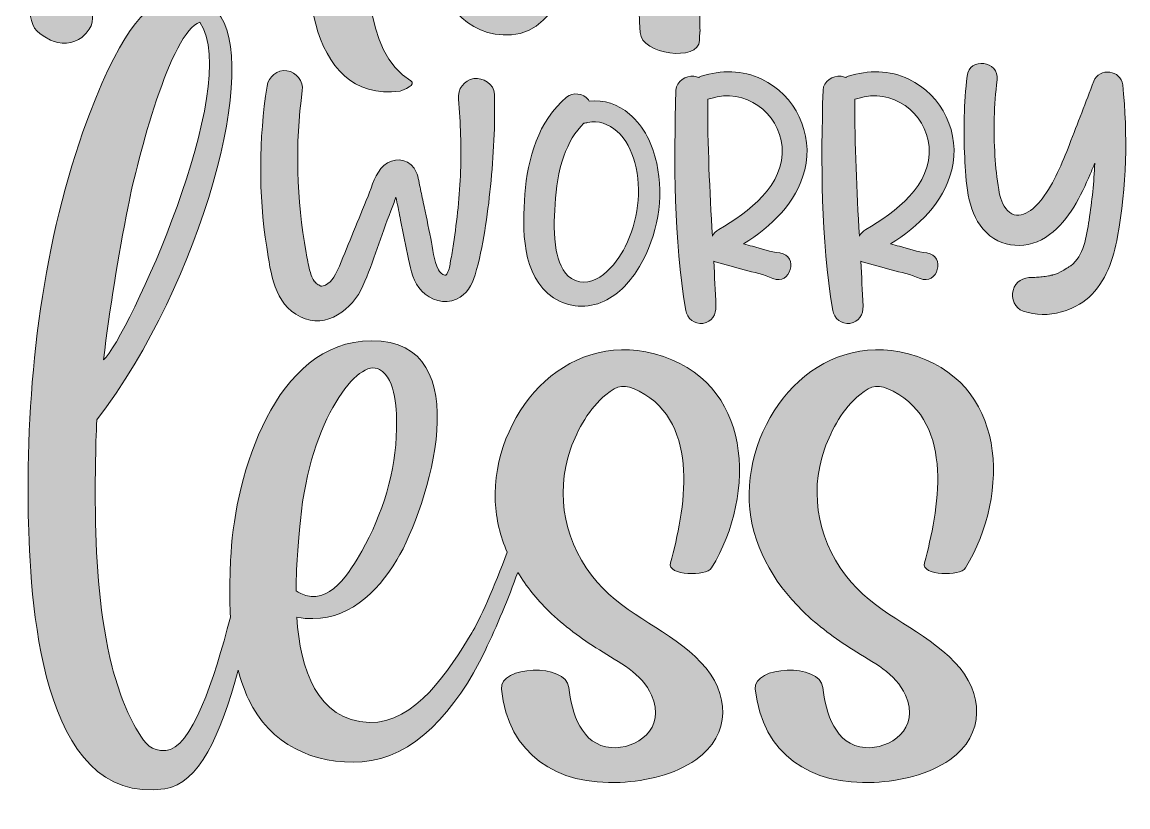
# Model space of a CAD drawing. Header units: inches. Extents: x 197 to 884, y -1054 to -35.
# Drawn here: x 199 to 878, y -1054 to -571 of the extents above; entities that cross this region are included whole.
import ezdxf

# ---------------------------------------------------------------- set-up
doc = ezdxf.new("R2010")
doc.units = ezdxf.units.IN
doc.header["$MEASUREMENT"] = 0
doc.layers.add('Layer 1', color=7, linetype='Continuous')

# ---------------------------------------------------------------- blocks, each defined once
blk = doc.blocks.new('block 2')
at = {"layer": 'Layer 1', "true_color": 0xffffff}
h = blk.add_hatch(color=7, dxfattribs=at)
h.dxf.hatch_style = 2
edge = h.paths.add_edge_path()
edge.add_spline(control_points=[(216.17, -582.3), (221.35, -585.28), (230.7, -584.69), (235.28, -580.71), (243.84, -572.95), (242.24, -570.36), (240.65, -559.41), (240.06, -555.83), (239.66, -552.25), (239.46, -548.66), (246.23, -513.83), (253.39, -479.2), (263.34, -445.37), (269.11, -426.06), (275.88, -406.95), (283.64, -388.44), (287.23, -380.09), (290.81, -371.53), (295.19, -363.77), (296.38, -361.58), (297.97, -358.79), (299.76, -356), (296.38, -385.26), (290.81, -435.42), (290.41, -453.93), (289.61, -492.93), (294.39, -528.76), (332.4, -529.56), (335.59, -529.56), (339.57, -528.76), (342.16, -526.77), (344.15, -525.77), (345.74, -524.38), (345.94, -522.79), (352.71, -483.98), (356.29, -445.17), (365.84, -406.76), (370.22, -389.64), (374.8, -372.52), (380.77, -355.8), (384.35, -345.65), (387.93, -336.9), (393.51, -328.34), (397.89, -367.75), (365, -526.87), (379.13, -572.45), (386.09, -598.32), (402.02, -617.63), (431.08, -613.65), (433.07, -613.25), (441.43, -609.47), (437.64, -607.28), (379.93, -572.05), (433.71, -404.96), (429.13, -319.98), (426.74, -305.05), (398.88, -285.94), (387.34, -296.49), (371.81, -310.43), (362.26, -342.07), (357.88, -355.8), (344.75, -397.2), (332.6, -441.98), (328.62, -486.17), (327.43, -480.79), (326.63, -475.02), (326.04, -469.45), (324.05, -445.77), (327.43, -422.08), (331.21, -398.6), (333, -386.65), (334.99, -374.91), (336.39, -362.97), (337.58, -353.02), (340.37, -346.85), (337.18, -337.09), (332.01, -320.77), (307.53, -311.82), (294.59, -320.38), (286.03, -326.15), (261.75, -383.87), (245.43, -437.6), (243.04, -445.17), (241.05, -452.53), (239.06, -460.1), (240.06, -446.76), (241.45, -433.43), (243.24, -419.89), (245.23, -404.17), (250.8, -380.88), (251.2, -368.14), (251.6, -356.4), (221.35, -358.79), (216.37, -368.34), (207.81, -382.08), (201.24, -455.12), (200.05, -475.42), (198.86, -494.53), (198.66, -513.83), (199.85, -532.94), (200.45, -543.09), (201.64, -553.04), (203.04, -562.99), (204.83, -574.94), (205.43, -576.33), (216.17, -582.3)], knot_values=[0, 0, 0, 0, 1, 1, 1, 2, 2, 2, 3, 3, 3, 4, 4, 4, 5, 5, 5, 6, 6, 6, 7, 7, 7, 8, 8, 8, 9, 9, 9, 10, 10, 10, 11, 11, 11, 12, 12, 12, 13, 13, 13, 14, 14, 14, 15, 15, 15, 16, 16, 16, 17, 17, 17, 18, 18, 18, 19, 19, 19, 20, 20, 20, 21, 21, 21, 22, 22, 22, 23, 23, 23, 24, 24, 24, 25, 25, 25, 26, 26, 26, 27, 27, 27, 28, 28, 28, 29, 29, 29, 30, 30, 30, 31, 31, 31, 32, 32, 32, 33, 33, 33, 34, 34, 34, 35, 35, 35, 35], degree=3, periodic=1)
h = blk.add_hatch(color=7, dxfattribs=at)
h.dxf.hatch_style = 2
edge = h.paths.add_edge_path()
edge.add_spline(control_points=[(616.25, -426.26), (614.66, -430.24), (613.26, -434.02), (611.87, -438), (612.07, -427.45), (612.47, -416.71), (612.87, -406.36), (613.86, -388.05), (613.66, -372.72), (617.64, -352.22), (620.23, -339.48), (591.57, -339.88), (586, -349.24), (579.63, -360.18), (577.24, -383.07), (576.24, -400.78), (575.05, -420.29), (574.65, -440.19), (574.65, -459.7), (574.66, -460.64), (574.67, -461.59), (574.68, -462.54), (568.38, -466.75), (560.97, -470.01), (553.35, -472.43), (553.55, -470.64), (553.74, -468.85), (553.74, -467.26), (558.12, -418.1), (548.97, -384.66), (522.89, -361.78), (506.58, -347.44), (481.1, -346.05), (462.19, -367.55), (442.69, -389.84), (432.93, -423.08), (440.3, -450.54), (439.5, -452.73), (438.91, -455.52), (438.91, -458.7), (438.31, -483.98), (441.89, -582.9), (499.61, -579.11), (528.67, -577.32), (544.99, -530.35), (551.56, -486.37), (560.47, -482.88), (568.24, -478.93), (574.8, -474.38), (575.3, -508.86), (576.89, -543.21), (578.63, -577.72), (579.23, -591.06), (614.66, -596.03), (615.06, -582.5), (615.06, -580.71), (615.25, -578.72), (615.25, -576.93), (615.25, -576.93), (615.45, -576.93), (615.45, -576.93), (615.45, -575.93), (615.25, -574.54), (615.25, -573.34), (615.45, -545.68), (614.06, -515.03), (618.84, -488.56), (625.4, -423.27), (652.27, -370.73), (673.57, -378.49), (684.91, -382.67), (676.76, -445.77), (662.62, -446.16), (655.46, -446.36), (653.47, -438.4), (656.65, -433.62), (660.43, -428.05), (644.51, -428.25), (642.32, -429.64), (637.75, -435.61), (638.54, -448.75), (647.5, -454.72), (661.03, -463.88), (673.17, -458.9), (685.31, -446.76), (708.2, -424.27), (711.98, -352.42), (679.54, -350.63), (647.3, -348.84), (629.78, -391.43), (616.25, -426.26)], knot_values=[0, 0, 0, 0, 1, 1, 1, 2, 2, 2, 3, 3, 3, 4, 4, 4, 5, 5, 5, 6, 6, 6, 7, 7, 7, 8, 8, 8, 9, 9, 9, 10, 10, 10, 11, 11, 11, 12, 12, 12, 13, 13, 13, 14, 14, 14, 15, 15, 15, 16, 16, 16, 17, 17, 17, 18, 18, 18, 19, 19, 19, 20, 20, 20, 21, 21, 21, 22, 22, 22, 23, 23, 23, 24, 24, 24, 25, 25, 25, 26, 26, 26, 27, 27, 27, 28, 28, 28, 29, 29, 29, 30, 30, 30, 30], degree=3, periodic=1)
edge = h.paths.add_edge_path()
edge.add_spline(control_points=[(498.21, -556.62), (482.49, -557.62), (476.12, -520.4), (473.54, -490.35), (486.87, -496.32), (503.59, -497.31), (520.9, -494.73), (517.32, -523.59), (510.16, -555.83), (498.21, -556.62)], knot_values=[0, 0, 0, 0, 1, 1, 1, 2, 2, 2, 3, 3, 3, 3], degree=3, periodic=1)
edge = h.paths.add_edge_path()
edge.add_spline(control_points=[(523.89, -459.1), (523.89, -463.88), (523.49, -470.44), (522.7, -477.81), (501, -478.6), (481.5, -473.23), (472.74, -463.68), (472.34, -463.28), (472.14, -462.88), (471.74, -462.48), (471.74, -458.9), (471.74, -456.11), (471.74, -454.52), (471.55, -450.14), (468.76, -446.36), (464.58, -443.77), (462.39, -426.66), (467.17, -406.56), (469.75, -398), (479.31, -367.55), (498.41, -348.84), (513.94, -380.28), (525.28, -402.97), (524.69, -434.22), (523.89, -459.1)], knot_values=[0, 0, 0, 0, 1, 1, 1, 2, 2, 2, 3, 3, 3, 4, 4, 4, 5, 5, 5, 6, 6, 6, 7, 7, 7, 8, 8, 8, 8], degree=3, periodic=1)
h = blk.add_hatch(color=7, dxfattribs=at)
h.dxf.hatch_style = 2
edge = h.paths.add_edge_path()
edge.add_spline(control_points=[(622.53, -906.93), (650.26, -861.3), (648.3, -791.43), (587.38, -775.27), (531.71, -760.43), (487.39, -813.48), (489.57, -866.1), (490.03, -877.07), (492.65, -887.45), (496.86, -897.16), (489.4, -917.95), (479.16, -940.21), (475.16, -946.88), (461.4, -969.37), (440.23, -1003), (412.06, -1001.9), (379.75, -1000.59), (369.7, -969.15), (367.52, -937.28), (369.27, -937.5), (371.01, -937.93), (372.76, -937.93), (398.31, -940.12), (416.86, -922.43), (429.09, -901.91), (448.3, -869.59), (480.62, -766.98), (413.37, -767.2), (353.77, -767.42), (329.75, -850.6), (327.13, -897.54), (326.37, -910.1), (325.95, -923.64), (326.71, -937.14), (316.76, -975.51), (302.77, -1018.38), (286.95, -1019.15), (277.78, -1019.59), (274.51, -1015.22), (269.92, -1007.8), (262.5, -995.57), (257.7, -981.6), (253.99, -967.84), (246.34, -937.28), (244.16, -904.75), (243.72, -873.52), (243.5, -858.24), (243.72, -831.17), (244.6, -815.88), (309.44, -730.95), (345.9, -595.15), (318.39, -564.8), (309.66, -555.2), (299.62, -552.36), (287.83, -556.51), (274.73, -560.87), (257.7, -577.9), (236.08, -638.82), (210.1, -712.18), (200.93, -796.89), (202.46, -874.4), (203.55, -923.52), (208.79, -1053.87), (286.3, -1042.73), (307.52, -1039.7), (320.7, -1009.61), (331.51, -969.72), (333.13, -975.97), (335.19, -982.01), (337.83, -987.71), (350.71, -1015.22), (378.22, -1028.32), (407.69, -1026.14), (438.91, -1023.96), (465.55, -995.14), (483.24, -957.8), (490.6, -942.49), (497.59, -925.62), (503.37, -909.65), (508.61, -918.24), (515.06, -926.17), (522.32, -933.35), (531.71, -942.52), (542.4, -950.38), (553.54, -957.36), (565.33, -964.79), (579.74, -971.77), (585.63, -985.09), (595.02, -1006.05), (576.03, -1018.5), (560.74, -1017.41), (542.4, -1015.88), (536.51, -996.01), (534.76, -980.51), (533.24, -965.22), (491.75, -966.97), (493.28, -981.38), (497.65, -1021.77), (527.34, -1040.77), (566.42, -1038.8), (582.36, -1037.93), (599.61, -1034.22), (612.93, -1024.83), (634.76, -1009.55), (633.89, -983.78), (615.98, -965.01), (597.42, -945.36), (570.35, -936.62), (552.23, -915.66), (532.58, -892.96), (525.81, -862.39), (535.86, -833.79), (540.22, -821.56), (547.43, -808.68), (557.47, -800.38), (565.11, -794.27), (569.04, -793.61), (577.99, -798.2), (616.42, -818.07), (605.94, -872.43), (597.21, -903.87), (595.02, -911.73), (619.48, -912.17), (622.53, -906.93)], knot_values=[0, 0, 0, 0, 1, 1, 1, 2, 2, 2, 3, 3, 3, 4, 4, 4, 5, 5, 5, 6, 6, 6, 7, 7, 7, 8, 8, 8, 9, 9, 9, 10, 10, 10, 11, 11, 11, 12, 12, 12, 13, 13, 13, 14, 14, 14, 15, 15, 15, 16, 16, 16, 17, 17, 17, 18, 18, 18, 19, 19, 19, 20, 20, 20, 21, 21, 21, 22, 22, 22, 23, 23, 23, 24, 24, 24, 25, 25, 25, 26, 26, 26, 27, 27, 27, 28, 28, 28, 29, 29, 29, 30, 30, 30, 31, 31, 31, 32, 32, 32, 33, 33, 33, 34, 34, 34, 35, 35, 35, 36, 36, 36, 37, 37, 37, 38, 38, 38, 39, 39, 39, 40, 40, 40, 41, 41, 41, 41], degree=3, periodic=1)
edge = h.paths.add_edge_path()
edge.add_spline(control_points=[(263.81, -684.67), (269.49, -655.19), (290.23, -576.81), (307.91, -571.35), (334.77, -610.22), (263.37, -765.45), (248.75, -778.99), (252.46, -747.33), (257.7, -715.89), (263.81, -684.67)], knot_values=[0, 0, 0, 0, 1, 1, 1, 2, 2, 2, 3, 3, 3, 3], degree=3, periodic=1)
edge = h.paths.add_edge_path()
edge.add_spline(control_points=[(369.7, -877.67), (375.82, -815.45), (405.29, -777.24), (418.39, -784.88), (428.87, -790.78), (429.09, -811.3), (428.87, -821.34), (428.44, -847.54), (420.36, -873.74), (407.48, -896.67), (400.71, -908.46), (387.39, -931.38), (369.92, -922.65), (368.83, -922.21), (367.96, -921.56), (367.08, -920.9), (367.08, -903.22), (368.83, -887.06), (369.7, -877.67)], knot_values=[0, 0, 0, 0, 1, 1, 1, 2, 2, 2, 3, 3, 3, 4, 4, 4, 5, 5, 5, 6, 6, 6, 6], degree=3, periodic=1)
h = blk.add_hatch(color=7, dxfattribs=at)
h.dxf.hatch_style = 2
edge = h.paths.add_edge_path()
edge.add_spline(control_points=[(857.51, -607.57), (852.56, -620.56), (847.58, -633.54), (842.54, -646.5), (838.01, -658.13), (833.24, -669.89), (825.68, -679.93), (820.66, -686.61), (811.42, -694.2), (804.5, -687.15), (801.43, -684.02), (799.88, -679.08), (799.04, -674.26), (797.83, -667.41), (797.22, -660.41), (796.75, -653.47), (795.69, -637.9), (796.14, -622.32), (798.06, -606.84), (799.55, -594.92), (780.88, -592.51), (779.58, -604.44), (777.77, -621.06), (777.22, -637.83), (778.16, -654.53), (778.98, -669.03), (779.4, -686.86), (789.36, -698.46), (800.15, -711.02), (817.34, -711.58), (830.32, -701.96), (842.28, -693.11), (849.64, -678.02), (855.33, -664.69), (856.28, -662.47), (857.21, -660.24), (858.12, -657.99), (857.6, -669.69), (856.43, -681.36), (854.62, -692.97), (853.01, -703.3), (851.37, -715.01), (843.3, -721.06), (843.14, -721.18), (842.3, -721.75), (841.82, -722.09), (840.86, -722.66), (838.79, -723.93), (838.58, -724.09), (836.62, -725.17), (834.51, -726.06), (832.37, -726.73), (832.42, -726.67), (830.04, -727.25), (829.69, -727.32), (828.37, -727.57), (827.04, -727.75), (825.7, -727.87), (824.56, -727.98), (823.42, -728.08), (822.28, -728.19), (821.64, -728.26), (820.99, -728.3), (820.34, -728.34), (820.15, -728.33), (819.89, -728.32), (819.55, -728.31), (814.2, -728.08), (809.19, -730.78), (807.83, -736.26), (806.64, -741.06), (808.87, -747.38), (814.07, -748.98), (822.15, -751.46), (829.55, -751.78), (837.69, -749.42), (843.69, -747.67), (849.74, -744.81), (854.39, -740.6), (864.98, -730.98), (869.57, -716.8), (872.09, -703.12), (877.72, -672.48), (878.46, -640.76), (875.29, -609.8), (874.35, -600.65), (860.75, -599.08), (857.51, -607.57)], knot_values=[0, 0, 0, 0, 1, 1, 1, 2, 2, 2, 3, 3, 3, 4, 4, 4, 5, 5, 5, 6, 6, 6, 7, 7, 7, 8, 8, 8, 9, 9, 9, 10, 10, 10, 11, 11, 11, 12, 12, 12, 13, 13, 13, 14, 14, 14, 15, 15, 15, 16, 16, 16, 17, 17, 17, 18, 18, 18, 19, 19, 19, 20, 20, 20, 21, 21, 21, 22, 22, 22, 23, 23, 23, 24, 24, 24, 25, 25, 25, 26, 26, 26, 27, 27, 27, 28, 28, 28, 29, 29, 29, 29], degree=3, periodic=1)
h = blk.add_hatch(color=7, dxfattribs=at)
h.dxf.hatch_style = 2
edge = h.paths.add_edge_path()
edge.add_spline(control_points=[(361.47, -601.16), (355.49, -600.39), (350.15, -604.73), (349.24, -610.57), (344.16, -643.29), (343.93, -676.84), (349.02, -709.57), (351.5, -725.52), (353.64, -744.46), (369.74, -752.52), (385.66, -760.5), (402.01, -747.76), (408.17, -733.46), (414.64, -718.45), (419.55, -702.67), (425.3, -687.37), (426.36, -684.57), (427.42, -681.78), (428.48, -678.99), (428.62, -679.57), (428.74, -680.05), (428.8, -680.35), (429.66, -684.59), (430.52, -688.83), (431.38, -693.07), (433, -701.05), (434.61, -709.04), (436.23, -717.02), (437.66, -724.05), (439.18, -731.31), (444.35, -736.63), (449.75, -742.19), (458.38, -744.97), (465.73, -741.61), (471.8, -738.83), (475.4, -732.89), (477.18, -726.69), (482.21, -709.1), (484.76, -690.41), (486.62, -672.26), (488.55, -653.46), (489.47, -634.37), (489.03, -615.48), (488.9, -609.44), (481.9, -605.21), (476.42, -605.98), (470.14, -606.86), (466.43, -612.55), (466.91, -618.59), (468.11, -633.42), (468.83, -648.08), (468.21, -662.96), (467.58, -677.94), (466.12, -692.89), (463.84, -707.7), (463.3, -711.22), (462.71, -714.73), (462.08, -718.22), (461.6, -720.87), (461.37, -723.44), (460.01, -725.78), (459.48, -726.7), (459.52, -726.84), (458.55, -726.82), (456.75, -726.79), (455.4, -724.97), (454.65, -723.56), (451.67, -717.94), (451.22, -710.45), (449.93, -704.32), (448.36, -696.84), (446.79, -689.37), (445.21, -681.89), (444.48, -678.4), (443.74, -674.92), (443.01, -671.43), (442.27, -667.89), (441.79, -664.07), (439.62, -661.07), (435.13, -654.86), (426.66, -654.39), (421.08, -659.45), (415.82, -664.22), (413.87, -671.87), (411.32, -678.25), (408.41, -685.51), (405.41, -692.73), (402.44, -699.96), (399.52, -707.06), (396.65, -714.19), (393.68, -721.27), (391.86, -725.61), (389.45, -730.98), (385.07, -732.98), (384.26, -733.35), (383.3, -733.76), (382.09, -733.69), (382.73, -733.68), (381.5, -733.11), (380.88, -732.87), (380.65, -732.78), (380.51, -732.72), (380.42, -732.69), (380.02, -732.41), (379.62, -732.09), (379.26, -731.78), (380.06, -732.41), (377.89, -729.89), (378.16, -730.48), (377.47, -729.35), (376.94, -728.11), (376.45, -726.89), (376.27, -726.43), (375.42, -723.63), (375.53, -724.14), (374.62, -720.49), (373.95, -716.76), (373.27, -713.06), (367.28, -680.12), (366.43, -646.56), (370.89, -613.39), (371.67, -607.55), (367.3, -601.91), (361.47, -601.16)], knot_values=[0, 0, 0, 0, 1, 1, 1, 2, 2, 2, 3, 3, 3, 4, 4, 4, 5, 5, 5, 6, 6, 6, 7, 7, 7, 8, 8, 8, 9, 9, 9, 10, 10, 10, 11, 11, 11, 12, 12, 12, 13, 13, 13, 14, 14, 14, 15, 15, 15, 16, 16, 16, 17, 17, 17, 18, 18, 18, 19, 19, 19, 20, 20, 20, 21, 21, 21, 22, 22, 22, 23, 23, 23, 24, 24, 24, 25, 25, 25, 26, 26, 26, 27, 27, 27, 28, 28, 28, 29, 29, 29, 30, 30, 30, 31, 31, 31, 32, 32, 32, 33, 33, 33, 34, 34, 34, 35, 35, 35, 36, 36, 36, 37, 37, 37, 38, 38, 38, 39, 39, 39, 40, 40, 40, 41, 41, 41, 41], degree=3, periodic=1)
h = blk.add_hatch(color=7, dxfattribs=at)
h.dxf.hatch_style = 2
edge = h.paths.add_edge_path()
edge.add_spline(control_points=[(664.43, -713.24), (658.78, -712.58), (653.19, -710.61), (647.7, -709.14), (645.85, -708.65), (644.01, -708.15), (642.16, -707.66), (659.33, -696.82), (674.61, -682.62), (679.78, -662.17), (685.4, -639.95), (674.03, -616.08), (653.33, -606.3), (641.64, -600.78), (628.28, -600.52), (616.13, -604.58), (615.57, -604.76), (615.06, -605.04), (614.6, -605.38), (613.73, -604.97), (612.77, -604.69), (611.71, -604.55), (606.83, -603.92), (600.78, -607.71), (600.63, -613.07), (599.38, -658.1), (599.26, -703.98), (606.6, -748.52), (607.42, -753.53), (612.1, -757.24), (617.22, -756.52), (622.66, -755.75), (625.44, -750.99), (625.22, -745.9), (624.83, -736.7), (624.35, -727.52), (623.85, -718.34), (624.14, -718.48), (624.43, -718.6), (624.75, -718.69), (630.7, -720.33), (636.64, -721.97), (642.59, -723.61), (648.45, -725.22), (654.71, -726.42), (660.28, -728.88), (671.09, -733.64), (676.4, -714.63), (664.43, -713.24)], knot_values=[0, 0, 0, 0, 1, 1, 1, 2, 2, 2, 3, 3, 3, 4, 4, 4, 5, 5, 5, 6, 6, 6, 7, 7, 7, 8, 8, 8, 9, 9, 9, 10, 10, 10, 11, 11, 11, 12, 12, 12, 13, 13, 13, 14, 14, 14, 15, 15, 15, 16, 16, 16, 16], degree=3, periodic=1)
edge = h.paths.add_edge_path()
edge.add_spline(control_points=[(622.99, -702.89), (621.43, -674.82), (619.96, -646.78), (620.21, -618.61), (620.82, -618.53), (621.43, -618.4), (622.03, -618.21), (642.77, -611.44), (664.07, -626.62), (665.84, -647.95), (667.8, -671.65), (644.94, -688.25), (626.97, -698.72), (625.21, -699.75), (623.79, -701.19), (622.99, -702.89)], knot_values=[0, 0, 0, 0, 1, 1, 1, 2, 2, 2, 3, 3, 3, 4, 4, 4, 5, 5, 5, 5], degree=3, periodic=1)
h = blk.add_hatch(color=7, dxfattribs=at)
h.dxf.hatch_style = 2
edge = h.paths.add_edge_path()
edge.add_spline(control_points=[(770.18, -662.17), (775.8, -639.95), (764.43, -616.08), (743.73, -606.3), (732.04, -600.78), (718.68, -600.52), (706.53, -604.58), (705.97, -604.76), (705.46, -605.04), (705, -605.38), (704.13, -604.97), (703.17, -604.69), (702.11, -604.55), (697.23, -603.92), (691.18, -607.71), (691.03, -613.07), (689.78, -658.1), (689.66, -703.98), (697, -748.52), (697.82, -753.53), (702.5, -757.24), (707.62, -756.52), (713.06, -755.75), (715.84, -750.99), (715.62, -745.9), (715.23, -736.7), (714.75, -727.52), (714.25, -718.34), (714.54, -718.48), (714.83, -718.6), (715.15, -718.69), (721.1, -720.33), (727.04, -721.97), (732.99, -723.61), (738.85, -725.22), (745.11, -726.42), (750.68, -728.88), (761.49, -733.64), (766.8, -714.63), (754.83, -713.24), (749.18, -712.58), (743.59, -710.61), (738.1, -709.14), (736.25, -708.65), (734.41, -708.15), (732.56, -707.66), (749.73, -696.82), (765.01, -682.62), (770.18, -662.17)], knot_values=[0, 0, 0, 0, 1, 1, 1, 2, 2, 2, 3, 3, 3, 4, 4, 4, 5, 5, 5, 6, 6, 6, 7, 7, 7, 8, 8, 8, 9, 9, 9, 10, 10, 10, 11, 11, 11, 12, 12, 12, 13, 13, 13, 14, 14, 14, 15, 15, 15, 16, 16, 16, 16], degree=3, periodic=1)
edge = h.paths.add_edge_path()
edge.add_spline(control_points=[(717.37, -698.72), (715.61, -699.75), (714.2, -701.19), (713.39, -702.89), (711.83, -674.82), (710.36, -646.78), (710.61, -618.61), (711.22, -618.53), (711.83, -618.4), (712.43, -618.21), (733.17, -611.44), (754.47, -626.62), (756.24, -647.95), (758.2, -671.65), (735.34, -688.25), (717.37, -698.72)], knot_values=[0, 0, 0, 0, 1, 1, 1, 2, 2, 2, 3, 3, 3, 4, 4, 4, 5, 5, 5, 5], degree=3, periodic=1)
h = blk.add_hatch(color=7, dxfattribs=at)
h.dxf.hatch_style = 2
edge = h.paths.add_edge_path()
edge.add_spline(control_points=[(572.11, -627.83), (565.09, -621.79), (556.25, -618.81), (547.34, -619.77), (547.18, -619.5), (546.99, -619.24), (546.79, -618.99), (543.66, -615.03), (537.33, -614.08), (533.37, -617.41), (515.97, -632.05), (509.4, -655.26), (507.73, -677.15), (506.14, -698.07), (505.47, -727.58), (525.4, -740.79), (534.55, -746.85), (546.46, -747.58), (556.4, -742.94), (565.85, -738.52), (573.03, -730.4), (578.24, -721.53), (589.29, -702.7), (593.53, -679.43), (588.77, -657.99), (586.23, -646.54), (581.14, -635.58), (572.11, -627.83)], knot_values=[0, 0, 0, 0, 1, 1, 1, 2, 2, 2, 3, 3, 3, 4, 4, 4, 5, 5, 5, 6, 6, 6, 7, 7, 7, 8, 8, 8, 9, 9, 9, 9], degree=3, periodic=1)
edge = h.paths.add_edge_path()
edge.add_spline(control_points=[(569.42, -709.4), (564.09, -720.14), (550.04, -737.62), (536.33, -728.91), (530.82, -725.4), (528.22, -717.68), (527.08, -711.66), (525.31, -702.33), (525.7, -692.74), (526.32, -683.3), (526.98, -673.24), (528.34, -663.16), (531.69, -653.76), (534.55, -645.7), (538.56, -638.55), (544.09, -633.41), (544.86, -633.38), (545.64, -633.26), (546.41, -633.03), (552.77, -631.18), (559.44, -634.28), (564.21, -638.32), (569.91, -643.14), (573.41, -650.6), (575.33, -657.68), (579.94, -674.69), (577.18, -693.74), (569.42, -709.4)], knot_values=[0, 0, 0, 0, 1, 1, 1, 2, 2, 2, 3, 3, 3, 4, 4, 4, 5, 5, 5, 6, 6, 6, 7, 7, 7, 8, 8, 8, 9, 9, 9, 9], degree=3, periodic=1)
h = blk.add_hatch(color=7, dxfattribs=at)
h.dxf.hatch_style = 2
edge = h.paths.add_edge_path()
edge.add_spline(control_points=[(778.64, -906.93), (806.37, -861.3), (804.41, -791.43), (743.49, -775.27), (687.82, -760.43), (643.5, -813.48), (645.68, -866.1), (646.77, -892.3), (660.09, -915.23), (678.43, -933.35), (687.82, -942.52), (698.52, -950.38), (709.65, -957.36), (721.44, -964.79), (735.85, -971.77), (741.74, -985.09), (751.13, -1006.05), (732.14, -1018.5), (716.86, -1017.41), (698.52, -1015.88), (692.62, -996.01), (690.87, -980.51), (689.35, -965.22), (647.86, -966.97), (649.39, -981.38), (653.76, -1021.77), (683.45, -1040.77), (722.53, -1038.8), (738.47, -1037.93), (755.72, -1034.22), (769.04, -1024.83), (790.87, -1009.55), (790, -983.78), (772.09, -965.01), (753.53, -945.36), (726.46, -936.62), (708.34, -915.66), (688.69, -892.96), (681.92, -862.39), (691.97, -833.79), (696.33, -821.56), (703.54, -808.68), (713.58, -800.38), (721.22, -794.27), (725.15, -793.61), (734.1, -798.2), (772.53, -818.07), (762.05, -872.43), (753.32, -903.87), (751.13, -911.73), (775.59, -912.17), (778.64, -906.93)], knot_values=[0, 0, 0, 0, 1, 1, 1, 2, 2, 2, 3, 3, 3, 4, 4, 4, 5, 5, 5, 6, 6, 6, 7, 7, 7, 8, 8, 8, 9, 9, 9, 10, 10, 10, 11, 11, 11, 12, 12, 12, 13, 13, 13, 14, 14, 14, 15, 15, 15, 16, 16, 16, 17, 17, 17, 17], degree=3, periodic=1)
at = {"layer": 'Layer 1', "lineweight": 0}
for points, knots in [([(216.17, -582.3), (221.35, -585.28), (230.7, -584.69), (235.28, -580.71), (243.84, -572.95), (242.24, -570.36), (240.65, -559.41), (240.06, -555.83), (239.66, -552.25), (239.46, -548.66), (246.23, -513.83), (253.39, -479.2), (263.34, -445.37), (269.11, -426.06), (275.88, -406.95), (283.64, -388.44), (287.23, -380.09), (290.81, -371.53), (295.19, -363.77), (296.38, -361.58), (297.97, -358.79), (299.76, -356), (296.38, -385.26), (290.81, -435.42), (290.41, -453.93), (289.61, -492.93), (294.39, -528.76), (332.4, -529.56), (335.59, -529.56), (339.57, -528.76), (342.16, -526.77), (344.15, -525.77), (345.74, -524.38), (345.94, -522.79), (352.71, -483.98), (356.29, -445.17), (365.84, -406.76), (370.22, -389.64), (374.8, -372.52), (380.77, -355.8), (384.35, -345.65), (387.93, -336.9), (393.51, -328.34), (397.89, -367.75), (365, -526.87), (379.13, -572.45), (386.09, -598.32), (402.02, -617.63), (431.08, -613.65), (433.07, -613.25), (441.43, -609.47), (437.64, -607.28), (379.93, -572.05), (433.71, -404.96), (429.13, -319.98), (426.74, -305.05), (398.88, -285.94), (387.34, -296.49), (371.81, -310.43), (362.26, -342.07), (357.88, -355.8), (344.75, -397.2), (332.6, -441.98), (328.62, -486.17), (327.43, -480.79), (326.63, -475.02), (326.04, -469.45), (324.05, -445.77), (327.43, -422.08), (331.21, -398.6), (333, -386.65), (334.99, -374.91), (336.39, -362.97), (337.58, -353.02), (340.37, -346.85), (337.18, -337.09), (332.01, -320.77), (307.53, -311.82), (294.59, -320.38), (286.03, -326.15), (261.75, -383.87), (245.43, -437.6), (243.04, -445.17), (241.05, -452.53), (239.06, -460.1), (240.06, -446.76), (241.45, -433.43), (243.24, -419.89), (245.23, -404.17), (250.8, -380.88), (251.2, -368.14), (251.6, -356.4), (221.35, -358.79), (216.37, -368.34), (207.81, -382.08), (201.24, -455.12), (200.05, -475.42), (198.86, -494.53), (198.66, -513.83), (199.85, -532.94), (200.45, -543.09), (201.64, -553.04), (203.04, -562.99), (204.83, -574.94), (205.43, -576.33), (216.17, -582.3)], [0, 0, 0, 0, 1, 1, 1, 2, 2, 2, 3, 3, 3, 4, 4, 4, 5, 5, 5, 6, 6, 6, 7, 7, 7, 8, 8, 8, 9, 9, 9, 10, 10, 10, 11, 11, 11, 12, 12, 12, 13, 13, 13, 14, 14, 14, 15, 15, 15, 16, 16, 16, 17, 17, 17, 18, 18, 18, 19, 19, 19, 20, 20, 20, 21, 21, 21, 22, 22, 22, 23, 23, 23, 24, 24, 24, 25, 25, 25, 26, 26, 26, 27, 27, 27, 28, 28, 28, 29, 29, 29, 30, 30, 30, 31, 31, 31, 32, 32, 32, 33, 33, 33, 34, 34, 34, 35, 35, 35, 35]), ([(616.25, -426.26), (614.66, -430.24), (613.26, -434.02), (611.87, -438), (612.07, -427.45), (612.47, -416.71), (612.87, -406.36), (613.86, -388.05), (613.66, -372.72), (617.64, -352.22), (620.23, -339.48), (591.57, -339.88), (586, -349.24), (579.63, -360.18), (577.24, -383.07), (576.24, -400.78), (575.05, -420.29), (574.65, -440.19), (574.65, -459.7), (574.66, -460.64), (574.67, -461.59), (574.68, -462.54), (568.38, -466.75), (560.97, -470.01), (553.35, -472.43), (553.55, -470.64), (553.74, -468.85), (553.74, -467.26), (558.12, -418.1), (548.97, -384.66), (522.89, -361.78), (506.58, -347.44), (481.1, -346.05), (462.19, -367.55), (442.69, -389.84), (432.93, -423.08), (440.3, -450.54), (439.5, -452.73), (438.91, -455.52), (438.91, -458.7), (438.31, -483.98), (441.89, -582.9), (499.61, -579.11), (528.67, -577.32), (544.99, -530.35), (551.56, -486.37), (560.47, -482.88), (568.24, -478.93), (574.8, -474.38), (575.3, -508.86), (576.89, -543.21), (578.63, -577.72), (579.23, -591.06), (614.66, -596.03), (615.06, -582.5), (615.06, -580.71), (615.25, -578.72), (615.25, -576.93), (615.25, -576.93), (615.45, -576.93), (615.45, -576.93), (615.45, -575.93), (615.25, -574.54), (615.25, -573.34), (615.45, -545.68), (614.06, -515.03), (618.84, -488.56), (625.4, -423.27), (652.27, -370.73), (673.57, -378.49), (684.91, -382.67), (676.76, -445.77), (662.62, -446.16), (655.46, -446.36), (653.47, -438.4), (656.65, -433.62), (660.43, -428.05), (644.51, -428.25), (642.32, -429.64), (637.75, -435.61), (638.54, -448.75), (647.5, -454.72), (661.03, -463.88), (673.17, -458.9), (685.31, -446.76), (708.2, -424.27), (711.98, -352.42), (679.54, -350.63), (647.3, -348.84), (629.78, -391.43), (616.25, -426.26)], [0, 0, 0, 0, 1, 1, 1, 2, 2, 2, 3, 3, 3, 4, 4, 4, 5, 5, 5, 6, 6, 6, 7, 7, 7, 8, 8, 8, 9, 9, 9, 10, 10, 10, 11, 11, 11, 12, 12, 12, 13, 13, 13, 14, 14, 14, 15, 15, 15, 16, 16, 16, 17, 17, 17, 18, 18, 18, 19, 19, 19, 20, 20, 20, 21, 21, 21, 22, 22, 22, 23, 23, 23, 24, 24, 24, 25, 25, 25, 26, 26, 26, 27, 27, 27, 28, 28, 28, 29, 29, 29, 30, 30, 30, 30]), ([(622.53, -906.93), (650.26, -861.3), (648.3, -791.43), (587.38, -775.27), (531.71, -760.43), (487.39, -813.48), (489.57, -866.1), (490.03, -877.07), (492.65, -887.45), (496.86, -897.16), (489.4, -917.95), (479.16, -940.21), (475.16, -946.88), (461.4, -969.37), (440.23, -1003), (412.06, -1001.9), (379.75, -1000.59), (369.7, -969.15), (367.52, -937.28), (369.27, -937.5), (371.01, -937.93), (372.76, -937.93), (398.31, -940.12), (416.86, -922.43), (429.09, -901.91), (448.3, -869.59), (480.62, -766.98), (413.37, -767.2), (353.77, -767.42), (329.75, -850.6), (327.13, -897.54), (326.37, -910.1), (325.95, -923.64), (326.71, -937.14), (316.76, -975.51), (302.77, -1018.38), (286.95, -1019.15), (277.78, -1019.59), (274.51, -1015.22), (269.92, -1007.8), (262.5, -995.57), (257.7, -981.6), (253.99, -967.84), (246.34, -937.28), (244.16, -904.75), (243.72, -873.52), (243.5, -858.24), (243.72, -831.17), (244.6, -815.88), (309.44, -730.95), (345.9, -595.15), (318.39, -564.8), (309.66, -555.2), (299.62, -552.36), (287.83, -556.51), (274.73, -560.87), (257.7, -577.9), (236.08, -638.82), (210.1, -712.18), (200.93, -796.89), (202.46, -874.4), (203.55, -923.52), (208.79, -1053.87), (286.3, -1042.73), (307.52, -1039.7), (320.7, -1009.61), (331.51, -969.72), (333.13, -975.97), (335.19, -982.01), (337.83, -987.71), (350.71, -1015.22), (378.22, -1028.32), (407.69, -1026.14), (438.91, -1023.96), (465.55, -995.14), (483.24, -957.8), (490.6, -942.49), (497.59, -925.62), (503.37, -909.65), (508.61, -918.24), (515.06, -926.17), (522.32, -933.35), (531.71, -942.52), (542.4, -950.38), (553.54, -957.36), (565.33, -964.79), (579.74, -971.77), (585.63, -985.09), (595.02, -1006.05), (576.03, -1018.5), (560.74, -1017.41), (542.4, -1015.88), (536.51, -996.01), (534.76, -980.51), (533.24, -965.22), (491.75, -966.97), (493.28, -981.38), (497.65, -1021.77), (527.34, -1040.77), (566.42, -1038.8), (582.36, -1037.93), (599.61, -1034.22), (612.93, -1024.83), (634.76, -1009.55), (633.89, -983.78), (615.98, -965.01), (597.42, -945.36), (570.35, -936.62), (552.23, -915.66), (532.58, -892.96), (525.81, -862.39), (535.86, -833.79), (540.22, -821.56), (547.43, -808.68), (557.47, -800.38), (565.11, -794.27), (569.04, -793.61), (577.99, -798.2), (616.42, -818.07), (605.94, -872.43), (597.21, -903.87), (595.02, -911.73), (619.48, -912.17), (622.53, -906.93)], [0, 0, 0, 0, 1, 1, 1, 2, 2, 2, 3, 3, 3, 4, 4, 4, 5, 5, 5, 6, 6, 6, 7, 7, 7, 8, 8, 8, 9, 9, 9, 10, 10, 10, 11, 11, 11, 12, 12, 12, 13, 13, 13, 14, 14, 14, 15, 15, 15, 16, 16, 16, 17, 17, 17, 18, 18, 18, 19, 19, 19, 20, 20, 20, 21, 21, 21, 22, 22, 22, 23, 23, 23, 24, 24, 24, 25, 25, 25, 26, 26, 26, 27, 27, 27, 28, 28, 28, 29, 29, 29, 30, 30, 30, 31, 31, 31, 32, 32, 32, 33, 33, 33, 34, 34, 34, 35, 35, 35, 36, 36, 36, 37, 37, 37, 38, 38, 38, 39, 39, 39, 40, 40, 40, 41, 41, 41, 41]), ([(263.81, -684.67), (269.49, -655.19), (290.23, -576.81), (307.91, -571.35), (334.77, -610.22), (263.37, -765.45), (248.75, -778.99), (252.46, -747.33), (257.7, -715.89), (263.81, -684.67)], [0, 0, 0, 0, 1, 1, 1, 2, 2, 2, 3, 3, 3, 3]), ([(857.51, -607.57), (852.56, -620.56), (847.58, -633.54), (842.54, -646.5), (838.01, -658.13), (833.24, -669.89), (825.68, -679.93), (820.66, -686.61), (811.42, -694.2), (804.5, -687.15), (801.43, -684.02), (799.88, -679.08), (799.04, -674.26), (797.83, -667.41), (797.22, -660.41), (796.75, -653.47), (795.69, -637.9), (796.14, -622.32), (798.06, -606.84), (799.55, -594.92), (780.88, -592.51), (779.58, -604.44), (777.77, -621.06), (777.22, -637.83), (778.16, -654.53), (778.98, -669.03), (779.4, -686.86), (789.36, -698.46), (800.15, -711.02), (817.34, -711.58), (830.32, -701.96), (842.28, -693.11), (849.64, -678.02), (855.33, -664.69), (856.28, -662.47), (857.21, -660.24), (858.12, -657.99), (857.6, -669.69), (856.43, -681.36), (854.62, -692.97), (853.01, -703.3), (851.37, -715.01), (843.3, -721.06), (843.14, -721.18), (842.3, -721.75), (841.82, -722.09), (840.86, -722.66), (838.79, -723.93), (838.58, -724.09), (836.62, -725.17), (834.51, -726.06), (832.37, -726.73), (832.42, -726.67), (830.04, -727.25), (829.69, -727.32), (828.37, -727.57), (827.04, -727.75), (825.7, -727.87), (824.56, -727.98), (823.42, -728.08), (822.28, -728.19), (821.64, -728.26), (820.99, -728.3), (820.34, -728.34), (820.15, -728.33), (819.89, -728.32), (819.55, -728.31), (814.2, -728.08), (809.19, -730.78), (807.83, -736.26), (806.64, -741.06), (808.87, -747.38), (814.07, -748.98), (822.15, -751.46), (829.55, -751.78), (837.69, -749.42), (843.69, -747.67), (849.74, -744.81), (854.39, -740.6), (864.98, -730.98), (869.57, -716.8), (872.09, -703.12), (877.72, -672.48), (878.46, -640.76), (875.29, -609.8), (874.35, -600.65), (860.75, -599.08), (857.51, -607.57)], [0, 0, 0, 0, 1, 1, 1, 2, 2, 2, 3, 3, 3, 4, 4, 4, 5, 5, 5, 6, 6, 6, 7, 7, 7, 8, 8, 8, 9, 9, 9, 10, 10, 10, 11, 11, 11, 12, 12, 12, 13, 13, 13, 14, 14, 14, 15, 15, 15, 16, 16, 16, 17, 17, 17, 18, 18, 18, 19, 19, 19, 20, 20, 20, 21, 21, 21, 22, 22, 22, 23, 23, 23, 24, 24, 24, 25, 25, 25, 26, 26, 26, 27, 27, 27, 28, 28, 28, 29, 29, 29, 29]), ([(361.47, -601.16), (355.49, -600.39), (350.15, -604.73), (349.24, -610.57), (344.16, -643.29), (343.93, -676.84), (349.02, -709.57), (351.5, -725.52), (353.64, -744.46), (369.74, -752.52), (385.66, -760.5), (402.01, -747.76), (408.17, -733.46), (414.64, -718.45), (419.55, -702.67), (425.3, -687.37), (426.36, -684.57), (427.42, -681.78), (428.48, -678.99), (428.62, -679.57), (428.74, -680.05), (428.8, -680.35), (429.66, -684.59), (430.52, -688.83), (431.38, -693.07), (433, -701.05), (434.61, -709.04), (436.23, -717.02), (437.66, -724.05), (439.18, -731.31), (444.35, -736.63), (449.75, -742.19), (458.38, -744.97), (465.73, -741.61), (471.8, -738.83), (475.4, -732.89), (477.18, -726.69), (482.21, -709.1), (484.76, -690.41), (486.62, -672.26), (488.55, -653.46), (489.47, -634.37), (489.03, -615.48), (488.9, -609.44), (481.9, -605.21), (476.42, -605.98), (470.14, -606.86), (466.43, -612.55), (466.91, -618.59), (468.11, -633.42), (468.83, -648.08), (468.21, -662.96), (467.58, -677.94), (466.12, -692.89), (463.84, -707.7), (463.3, -711.22), (462.71, -714.73), (462.08, -718.22), (461.6, -720.87), (461.37, -723.44), (460.01, -725.78), (459.48, -726.7), (459.52, -726.84), (458.55, -726.82), (456.75, -726.79), (455.4, -724.97), (454.65, -723.56), (451.67, -717.94), (451.22, -710.45), (449.93, -704.32), (448.36, -696.84), (446.79, -689.37), (445.21, -681.89), (444.48, -678.4), (443.74, -674.92), (443.01, -671.43), (442.27, -667.89), (441.79, -664.07), (439.62, -661.07), (435.13, -654.86), (426.66, -654.39), (421.08, -659.45), (415.82, -664.22), (413.87, -671.87), (411.32, -678.25), (408.41, -685.51), (405.41, -692.73), (402.44, -699.96), (399.52, -707.06), (396.65, -714.19), (393.68, -721.27), (391.86, -725.61), (389.45, -730.98), (385.07, -732.98), (384.26, -733.35), (383.3, -733.76), (382.09, -733.69), (382.73, -733.68), (381.5, -733.11), (380.88, -732.87), (380.65, -732.78), (380.51, -732.72), (380.42, -732.69), (380.02, -732.41), (379.62, -732.09), (379.26, -731.78), (380.06, -732.41), (377.89, -729.89), (378.16, -730.48), (377.47, -729.35), (376.94, -728.11), (376.45, -726.89), (376.27, -726.43), (375.42, -723.63), (375.53, -724.14), (374.62, -720.49), (373.95, -716.76), (373.27, -713.06), (367.28, -680.12), (366.43, -646.56), (370.89, -613.39), (371.67, -607.55), (367.3, -601.91), (361.47, -601.16)], [0, 0, 0, 0, 1, 1, 1, 2, 2, 2, 3, 3, 3, 4, 4, 4, 5, 5, 5, 6, 6, 6, 7, 7, 7, 8, 8, 8, 9, 9, 9, 10, 10, 10, 11, 11, 11, 12, 12, 12, 13, 13, 13, 14, 14, 14, 15, 15, 15, 16, 16, 16, 17, 17, 17, 18, 18, 18, 19, 19, 19, 20, 20, 20, 21, 21, 21, 22, 22, 22, 23, 23, 23, 24, 24, 24, 25, 25, 25, 26, 26, 26, 27, 27, 27, 28, 28, 28, 29, 29, 29, 30, 30, 30, 31, 31, 31, 32, 32, 32, 33, 33, 33, 34, 34, 34, 35, 35, 35, 36, 36, 36, 37, 37, 37, 38, 38, 38, 39, 39, 39, 40, 40, 40, 41, 41, 41, 41]), ([(664.43, -713.24), (658.78, -712.58), (653.19, -710.61), (647.7, -709.14), (645.85, -708.65), (644.01, -708.15), (642.16, -707.66), (659.33, -696.82), (674.61, -682.62), (679.78, -662.17), (685.4, -639.95), (674.03, -616.08), (653.33, -606.3), (641.64, -600.78), (628.28, -600.52), (616.13, -604.58), (615.57, -604.76), (615.06, -605.04), (614.6, -605.38), (613.73, -604.97), (612.77, -604.69), (611.71, -604.55), (606.83, -603.92), (600.78, -607.71), (600.63, -613.07), (599.38, -658.1), (599.26, -703.98), (606.6, -748.52), (607.42, -753.53), (612.1, -757.24), (617.22, -756.52), (622.66, -755.75), (625.44, -750.99), (625.22, -745.9), (624.83, -736.7), (624.35, -727.52), (623.85, -718.34), (624.14, -718.48), (624.43, -718.6), (624.75, -718.69), (630.7, -720.33), (636.64, -721.97), (642.59, -723.61), (648.45, -725.22), (654.71, -726.42), (660.28, -728.88), (671.09, -733.64), (676.4, -714.63), (664.43, -713.24)], [0, 0, 0, 0, 1, 1, 1, 2, 2, 2, 3, 3, 3, 4, 4, 4, 5, 5, 5, 6, 6, 6, 7, 7, 7, 8, 8, 8, 9, 9, 9, 10, 10, 10, 11, 11, 11, 12, 12, 12, 13, 13, 13, 14, 14, 14, 15, 15, 15, 16, 16, 16, 16]), ([(770.18, -662.17), (775.8, -639.95), (764.43, -616.08), (743.73, -606.3), (732.04, -600.78), (718.68, -600.52), (706.53, -604.58), (705.97, -604.76), (705.46, -605.04), (705, -605.38), (704.13, -604.97), (703.17, -604.69), (702.11, -604.55), (697.23, -603.92), (691.18, -607.71), (691.03, -613.07), (689.78, -658.1), (689.66, -703.98), (697, -748.52), (697.82, -753.53), (702.5, -757.24), (707.62, -756.52), (713.06, -755.75), (715.84, -750.99), (715.62, -745.9), (715.23, -736.7), (714.75, -727.52), (714.25, -718.34), (714.54, -718.48), (714.83, -718.6), (715.15, -718.69), (721.1, -720.33), (727.04, -721.97), (732.99, -723.61), (738.85, -725.22), (745.11, -726.42), (750.68, -728.88), (761.49, -733.64), (766.8, -714.63), (754.83, -713.24), (749.18, -712.58), (743.59, -710.61), (738.1, -709.14), (736.25, -708.65), (734.41, -708.15), (732.56, -707.66), (749.73, -696.82), (765.01, -682.62), (770.18, -662.17)], [0, 0, 0, 0, 1, 1, 1, 2, 2, 2, 3, 3, 3, 4, 4, 4, 5, 5, 5, 6, 6, 6, 7, 7, 7, 8, 8, 8, 9, 9, 9, 10, 10, 10, 11, 11, 11, 12, 12, 12, 13, 13, 13, 14, 14, 14, 15, 15, 15, 16, 16, 16, 16]), ([(622.99, -702.89), (621.43, -674.82), (619.96, -646.78), (620.21, -618.61), (620.82, -618.53), (621.43, -618.4), (622.03, -618.21), (642.77, -611.44), (664.07, -626.62), (665.84, -647.95), (667.8, -671.65), (644.94, -688.25), (626.97, -698.72), (625.21, -699.75), (623.79, -701.19), (622.99, -702.89)], [0, 0, 0, 0, 1, 1, 1, 2, 2, 2, 3, 3, 3, 4, 4, 4, 5, 5, 5, 5]), ([(717.37, -698.72), (715.61, -699.75), (714.2, -701.19), (713.39, -702.89), (711.83, -674.82), (710.36, -646.78), (710.61, -618.61), (711.22, -618.53), (711.83, -618.4), (712.43, -618.21), (733.17, -611.44), (754.47, -626.62), (756.24, -647.95), (758.2, -671.65), (735.34, -688.25), (717.37, -698.72)], [0, 0, 0, 0, 1, 1, 1, 2, 2, 2, 3, 3, 3, 4, 4, 4, 5, 5, 5, 5]), ([(572.11, -627.83), (565.09, -621.79), (556.25, -618.81), (547.34, -619.77), (547.18, -619.5), (546.99, -619.24), (546.79, -618.99), (543.66, -615.03), (537.33, -614.08), (533.37, -617.41), (515.97, -632.05), (509.4, -655.26), (507.73, -677.15), (506.14, -698.07), (505.47, -727.58), (525.4, -740.79), (534.55, -746.85), (546.46, -747.58), (556.4, -742.94), (565.85, -738.52), (573.03, -730.4), (578.24, -721.53), (589.29, -702.7), (593.53, -679.43), (588.77, -657.99), (586.23, -646.54), (581.14, -635.58), (572.11, -627.83)], [0, 0, 0, 0, 1, 1, 1, 2, 2, 2, 3, 3, 3, 4, 4, 4, 5, 5, 5, 6, 6, 6, 7, 7, 7, 8, 8, 8, 9, 9, 9, 9]), ([(569.42, -709.4), (564.09, -720.14), (550.04, -737.62), (536.33, -728.91), (530.82, -725.4), (528.22, -717.68), (527.08, -711.66), (525.31, -702.33), (525.7, -692.74), (526.32, -683.3), (526.98, -673.24), (528.34, -663.16), (531.69, -653.76), (534.55, -645.7), (538.56, -638.55), (544.09, -633.41), (544.86, -633.38), (545.64, -633.26), (546.41, -633.03), (552.77, -631.18), (559.44, -634.28), (564.21, -638.32), (569.91, -643.14), (573.41, -650.6), (575.33, -657.68), (579.94, -674.69), (577.18, -693.74), (569.42, -709.4)], [0, 0, 0, 0, 1, 1, 1, 2, 2, 2, 3, 3, 3, 4, 4, 4, 5, 5, 5, 6, 6, 6, 7, 7, 7, 8, 8, 8, 9, 9, 9, 9]), ([(778.64, -906.93), (806.37, -861.3), (804.41, -791.43), (743.49, -775.27), (687.82, -760.43), (643.5, -813.48), (645.68, -866.1), (646.77, -892.3), (660.09, -915.23), (678.43, -933.35), (687.82, -942.52), (698.52, -950.38), (709.65, -957.36), (721.44, -964.79), (735.85, -971.77), (741.74, -985.09), (751.13, -1006.05), (732.14, -1018.5), (716.86, -1017.41), (698.52, -1015.88), (692.62, -996.01), (690.87, -980.51), (689.35, -965.22), (647.86, -966.97), (649.39, -981.38), (653.76, -1021.77), (683.45, -1040.77), (722.53, -1038.8), (738.47, -1037.93), (755.72, -1034.22), (769.04, -1024.83), (790.87, -1009.55), (790, -983.78), (772.09, -965.01), (753.53, -945.36), (726.46, -936.62), (708.34, -915.66), (688.69, -892.96), (681.92, -862.39), (691.97, -833.79), (696.33, -821.56), (703.54, -808.68), (713.58, -800.38), (721.22, -794.27), (725.15, -793.61), (734.1, -798.2), (772.53, -818.07), (762.05, -872.43), (753.32, -903.87), (751.13, -911.73), (775.59, -912.17), (778.64, -906.93)], [0, 0, 0, 0, 1, 1, 1, 2, 2, 2, 3, 3, 3, 4, 4, 4, 5, 5, 5, 6, 6, 6, 7, 7, 7, 8, 8, 8, 9, 9, 9, 10, 10, 10, 11, 11, 11, 12, 12, 12, 13, 13, 13, 14, 14, 14, 15, 15, 15, 16, 16, 16, 17, 17, 17, 17]), ([(369.7, -877.67), (375.82, -815.45), (405.29, -777.24), (418.39, -784.88), (428.87, -790.78), (429.09, -811.3), (428.87, -821.34), (428.44, -847.54), (420.36, -873.74), (407.48, -896.67), (400.71, -908.46), (387.39, -931.38), (369.92, -922.65), (368.83, -922.21), (367.96, -921.56), (367.08, -920.9), (367.08, -903.22), (368.83, -887.06), (369.7, -877.67)], [0, 0, 0, 0, 1, 1, 1, 2, 2, 2, 3, 3, 3, 4, 4, 4, 5, 5, 5, 6, 6, 6, 6])]:
    blk.add_open_spline(points, degree=3, knots=knots, dxfattribs=at)

msp = doc.modelspace()

# ---------------------------------------------------------------- block references
at = {"layer": 'Layer 1'}
msp.add_blockref('block 2', (0, 0), dxfattribs=at)

doc.saveas('drawing.dxf')
